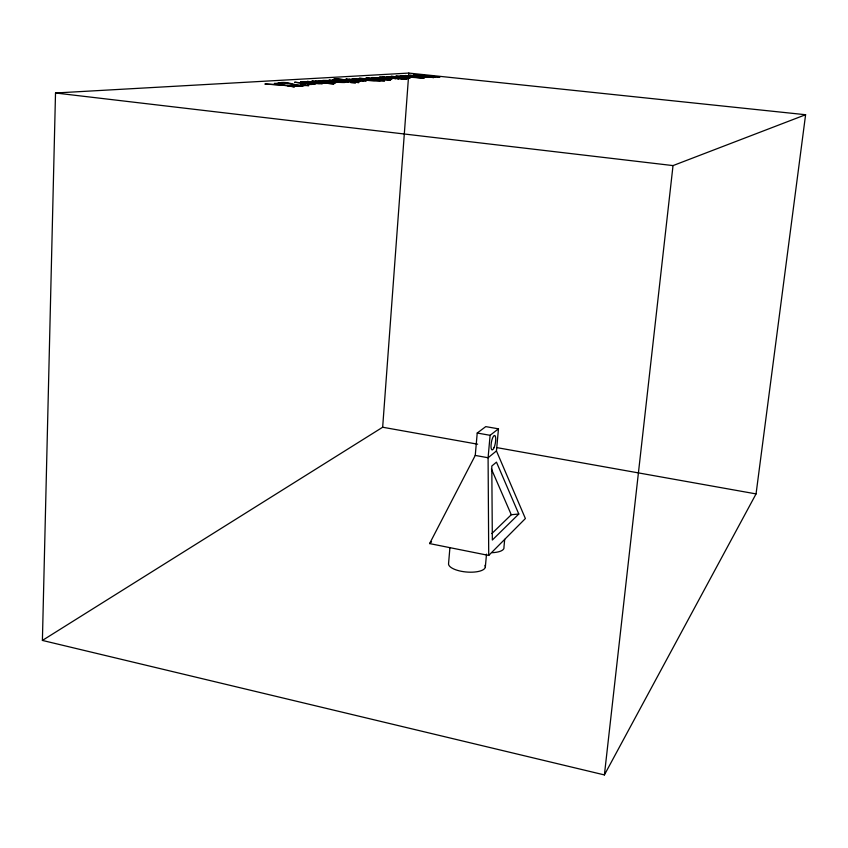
<?xml version="1.0" encoding="UTF-8"?>
<svg xmlns="http://www.w3.org/2000/svg" width="848" height="848" viewBox="0 0 848 848"><rect width="100%" height="100%" fill="white"/><g stroke="black" fill="none" stroke-linecap="round" stroke-linejoin="round"><path stroke-width="1.27" d="M42.4 640.431L55.512 92.994L408.8 73.076L805.6 114.724L756.056 493.907L604.401 774.924L42.4 640.431L382.66 427.233L477.636 444.193M382.66 427.233L408.8 73.076M449.906 547.744L448.581 563.337A18.486 6.731 5.1 0 0 468.043 572.124A18.486 6.731 5.1 0 0 484.982 565.33M475.251 455.429L477.223 433.031L485.766 426.618L498.465 428.834L496.451 450.935L525.389 518.541L488.724 555.44L429.607 543.579L475.251 455.429L488.088 457.75L496.451 450.935M498.465 428.834L490.102 435.31L488.088 457.75L488.724 555.44M485.332 567.111L486.508 554.115M504.687 539.37L503.956 547.204A17.819 6.254 5.3 0 1 492.158 552.684M604.401 774.924L673.026 165.593L805.6 114.724M518.796 514.015L492.338 540.017L491.798 466.04L496.462 462.139L518.796 514.015L511.28 514.736L491.861 533.551M429.607 543.579L431.579 541.84M401.751 78.652L402.514 78.557L400.701 78.164L404.676 78.408L386.709 76.691L399.599 78.228L398.74 78.334M55.512 92.994L673.026 165.593M477.223 433.031L490.102 435.31M497.151 447.67L756.056 493.907M491.395 468.986L511.28 514.736M335.691 82.733C325.028 83.729 302.185 79.797 316.304 81.344L315.392 81.037L322.039 81.037L327.932 81.917L326.12 82.394L335.691 82.733M405.28 75.514L406.213 75.875L402.228 75.737L422.951 77.242L405.28 75.514M322.664 80.528L340.419 82.161L332.766 82.002C363.326 83.941 327.476 79.776 322.664 80.528M407.485 75.758L413.379 76.246L407.485 75.758M391.14 76.362L409.934 78.027L391.14 76.362M323.417 81.991C307.199 81.079 330.211 80.92 323.417 81.991M382.278 77.306L395.846 78.557L382.278 77.306M398.39 78.779L379.416 77.147L384.727 77.168L382.565 76.935L383.635 76.871L406.966 79.352L397.405 78.525L398.39 78.779M374.805 77.74L388.914 79.002L374.805 77.74M346.111 79.076L349.63 79.86L350.902 79.786L348.857 79.362L357.474 79.776L351.899 80.125L357.835 80.708L366.294 80.857L346.111 79.076M340.705 79.818L355.206 81.207L340.705 79.818M305.354 85.383C295.814 86.793 287.398 80.178 277.614 83.263L287.472 83.189L295.835 85.277L308.82 85.627L300.892 84.683L305.354 85.383M303.584 82.065L319.272 83.475L303.584 82.065M407.273 77.825L400.139 77.497L407.273 77.825M391.691 79.224L383.042 79.044L371.996 77.581L380.975 77.793L391.691 79.224M363.421 80.645L355.598 80.295L363.421 80.645M308.969 84.037C305.121 84.408 315.827 84.874 310.421 83.952L315.117 84.228L294.616 82.235L308.969 84.037M300.701 81.79L310.103 83.348L322.123 83.835A8.597 0.562 4.5 0 0 321.54 83.411L300.701 81.79M337.78 79.553L350.86 81.344L360.262 81.281L333.995 78.673L343.122 79.648L337.78 79.553M366.209 77.889L390.515 80.157L366.209 77.889M307.294 81.44L333.762 83.92L307.294 81.44M369.028 79.945L368.392 80.019L380.413 80.624L369.028 79.945M294.256 86.867L283.327 85.266L264.883 84.026L281.706 84.895L274.317 83.464L276.437 83.337L285.5 85.129L302.874 86.295L287.165 85.51L294.256 86.867M355.492 82.775L350.659 82.489L355.492 82.775M358.768 82.563L332.533 79.956L358.768 82.563M384.547 80.836L374.01 81.016L352.015 78.779L369.452 79.447L359.16 78.345L360.538 78.27L384.547 80.836M423.936 78.207L395.846 76.14L407.634 76.808L400.214 75.875L401.263 75.811L423.936 78.207M433.667 77.56L409.69 75.302L429.607 77.221L413.209 75.09L435.448 76.839L416.75 74.878L417.841 74.815L439.953 77.136L417.195 75.419L433.667 77.56M348.613 82.033L329.119 80.157L348.613 82.033M494.087 447.596A7.378 2.025 -80 0 0 494.956 435.596A7.378 2.025 -80 0 0 491.056 444.946A7.378 2.025 -80 0 0 494.087 447.596"/></g></svg>
